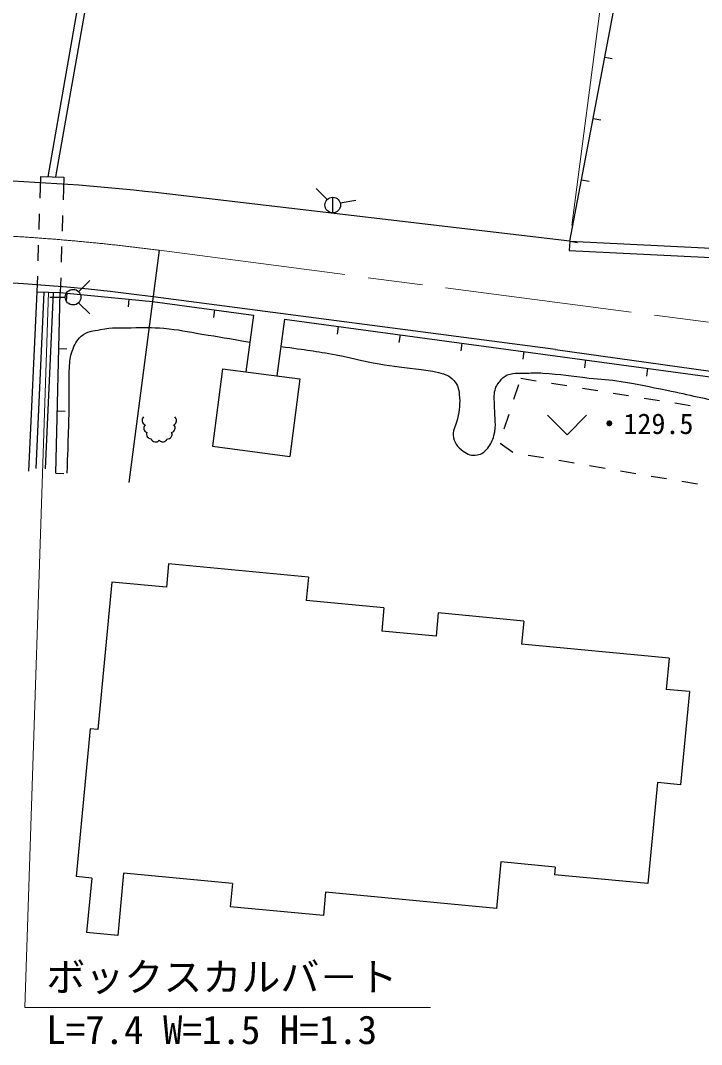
# Model space of a CAD drawing. Units: millimetres, scale not verified. Extents: x 40000 to 680000, y 20000 to 380000.
# Drawn here: x 215606 to 259242, y 251359 to 316964 of the extents above; entities that cross this region are included whole.
import ezdxf
from ezdxf.enums import TextEntityAlignment as Align

# ---------------------------------------------------------------- set-up
doc = ezdxf.new("R2010")
doc.units = ezdxf.units.MM
doc.header["$LTSCALE"] = 1000
doc.linetypes.add('CHAIN', pattern=[18.5, 12, -1.5, 3.5, -1.5])
for name, color, linetype, lineweight in [('M-BGD', 7, 'Continuous', 25), ('M-BMK', 2, 'CHAIN', 13), ('M-STR-HTXT', 7, 'Continuous', 13)]:
    doc.layers.add(name, color=color, linetype=linetype, lineweight=lineweight)
doc.styles.add('ＭＳ ゴシック', font='')
doc.styles.get('ＭＳ ゴシック').set_extended_font_data('MS Gothic')

msp = doc.modelspace()

# ---------------------------------------------------------------- linework, layer by layer
at = {"layer": 'M-BGD'}
for p, q in [((250798, 302828), (257286, 337005)), ((217377, 306953), (219435, 318703)), ((217882, 306938), (219927, 318618)), ((253036, 314618), (253527, 314524)), ((252290, 310688), (252781, 310595)), ((216880, 306968), (216837, 305572)), ((216880, 306968), (218379, 306923)), ((218379, 306923), (218335, 305476)), ((251544, 306758), (252035, 306665)), ((250798, 302828), (224973, 305859)), ((235257, 305489), (234550, 306196)), ((235616, 304640), (235616, 305640)), ((236098, 305273), (237083, 305442)), ((216807, 304572), (216777, 303573)), ((218305, 304476), (218275, 303477)), ((216747, 302573), (216717, 301574)), ((218245, 302477), (218215, 301478)), ((250798, 302828), (250768, 302229)), ((250798, 302828), (251289, 302735)), ((250798, 302828), (263825, 302185)), ((224499, 302240), (222549, 287368)), ((250768, 302229), (263782, 301586)), ((216687, 300574), (216656, 299573)), ((218184, 300478), (218156, 299527)), ((220040, 300298), (219333, 299590)), ((216656, 299573), (216126, 288096)), ((217106, 299559), (216585, 288272)), ((216656, 299573), (218156, 299527)), ((217706, 299541), (217184, 288244)), ((217479, 299237), (218479, 299237)), ((217874, 287953), (218156, 299527)), ((218156, 299527), (224070, 298968)), ((218576, 299488), (218529, 298990)), ((249888, 295887), (224109, 299266)), ((219333, 298883), (220040, 298176)), ((222558, 299111), (222511, 298614)), ((224070, 298968), (224003, 298473)), ((224070, 298968), (230537, 298094)), ((228034, 298433), (227967, 297937)), ((230537, 298094), (230045, 294458)), ((232519, 297826), (232027, 294190)), ((232519, 297826), (277143, 291793)), ((235962, 297361), (235895, 296865)), ((239925, 296825), (239858, 296329)), ((218069, 295950), (218569, 295938)), ((243889, 296289), (243822, 295793)), ((249888, 295887), (262764, 294094)), ((247853, 295753), (247786, 295257)), ((228557, 294649), (227907, 289691)), ((228557, 294649), (233515, 293999)), ((251817, 295217), (251750, 294721)), ((255781, 294681), (255714, 294186)), ((233515, 293999), (232865, 289041)), ((247660, 294045), (248648, 293886)), ((247221, 292695), (247531, 293646)), ((249635, 293728), (250622, 293569)), ((251610, 293411), (252597, 293253)), ((253585, 293094), (254572, 292936)), ((255559, 292777), (256547, 292619)), ((217972, 291952), (218471, 291939)), ((257534, 292460), (258521, 292302)), ((246603, 290793), (246912, 291744)), ((249375, 291676), (250625, 290426)), ((251875, 291676), (250625, 290426)), ((227907, 289691), (232865, 289041)), ((247147, 289278), (246330, 289854)), ((249117, 288936), (248131, 289104)), ((251088, 288600), (250103, 288768)), ((253060, 288264), (252074, 288432)), ((255031, 287927), (254046, 288096)), ((217874, 287953), (218374, 287941)), ((257003, 287591), (256017, 287759)), ((258974, 287255), (257989, 287423)), ((225094, 282152), (224952, 280658)), ((234054, 281303), (225094, 282152)), ((221468, 280988), (220572, 271531)), ((224952, 280658), (221468, 280988)), ((234054, 281303), (233912, 279810)), ((238890, 279338), (233912, 279810)), ((238890, 279338), (238749, 277845)), ((242374, 279009), (242233, 277515)), ((247850, 278490), (242374, 279009)), ((247850, 278490), (247708, 276997)), ((242233, 277515), (238749, 277845)), ((257166, 276101), (247708, 276997)), ((257166, 276101), (256978, 274110)), ((258471, 273969), (256978, 274110)), ((258471, 273969), (257905, 267995)), ((220074, 271578), (219179, 262120)), ((220572, 271531), (220074, 271578)), ((256412, 268137), (255799, 261666)), ((257905, 267995), (256412, 268137)), ((246389, 263059), (246106, 260072)), ((249873, 262729), (246389, 263059)), ((249873, 262729), (249826, 262231)), ((220174, 262026), (219179, 262120)), ((220174, 262026), (219844, 258541)), ((222213, 262335), (221836, 258353)), ((229181, 261675), (222213, 262335)), ((255799, 261666), (249826, 262231)), ((229181, 261675), (229040, 260182)), ((235155, 261109), (235013, 259616)), ((246106, 260072), (235155, 261109)), ((235013, 259616), (229040, 260182)), ((221836, 258353), (219844, 258541))]:
    msp.add_line(p, q, dxfattribs=at)
for centre in [(235616, 305140), (218979, 299237)]:
    msp.add_circle(centre, 500, dxfattribs=at)
for centre, radius, start, end in [((208734, 167642), 139167, 83.29924, 87.94853), ((206957, 168385), 132000, 82.53392, 101.84331), ((223695, 291348), 300, 131.69646, 250.31174), ((225310, 291336), 300, 295.5816, 51.83622), ((223808, 290854), 300, 135.42173, 248.97879), ((225216, 290865), 300, 284.47614, 41.84201), ((223981, 290469), 300, 159.44719, 269.02338), ((224262, 290260), 300, 197.56364, 321.14954), ((224720, 290270), 300, 221.4806, 335.92433), ((225020, 290447), 300, 265.11616, 25.19228)]:
    msp.add_arc(centre, radius, start, end, dxfattribs=at)
for points, knots in [([(218598, 287961), (218681, 290387), (218714, 291014), (218734, 292972), (218741, 293655), (218698, 294039), (218744, 294720), (218772, 295142), (218765, 295395), (218918, 295789), (219077, 296195), (219173, 296453), (219501, 296740), (219887, 297079), (220242, 297063), (220744, 297168), (221496, 297324), (221939, 297264), (222706, 297284), (223521, 297306), (223981, 297309), (224794, 297245), (225750, 297170), (226275, 297027), (227222, 296876), (228427, 296686), (228809, 296618), (230302, 296359)], [0, 0, 0, 0, 1, 1, 1, 2, 2, 2, 3, 3, 3, 4, 4, 4, 5, 5, 5, 6, 6, 6, 7, 7, 7, 8, 8, 8, 9, 9, 9, 9]), ([(232283, 296083), (233989, 295852), (234457, 295801), (235836, 295536), (236766, 295358), (237276, 295206), (238206, 295031), (239261, 294833), (239864, 294799), (240926, 294643), (241427, 294569), (241717, 294576), (242207, 294448), (242694, 294322), (243048, 294288), (243373, 293905), (243615, 293619), (243683, 293384), (243723, 293011), (243787, 292397), (243719, 292042), (243608, 291434), (243533, 291025), (243310, 290819), (243338, 290404), (243371, 289932), (243598, 289658), (243976, 289373), (244262, 289158), (244506, 289067), (244859, 289128), (245173, 289183), (245343, 289323), (245546, 289570), (245769, 289841), (245846, 290040), (245939, 290379), (246122, 291054), (245977, 291470), (245988, 292170), (245993, 292563), (245917, 292789), (245988, 293176), (246041, 293471), (246140, 293631), (246331, 293863), (246483, 294046), (246572, 294177), (246797, 294255), (247306, 294433), (247632, 294364), (248171, 294378), (248525, 294387), (248725, 294401), (249078, 294378), (250237, 294301), (250880, 294183), (252034, 294059), (252839, 293972), (253295, 293959), (254095, 293838), (255243, 293665), (255875, 293498), (257014, 293274), (258544, 292972), (259386, 292723), (260927, 292489), (261811, 292355), (262318, 292374), (263208, 292293), (264301, 292192), (264911, 292115), (266005, 292023), (267350, 291909), (268104, 291851), (269451, 291777), (270275, 291733), (270751, 291857), (271561, 291704), (272420, 291541), (272899, 291416), (273720, 291115), (274123, 290968), (274391, 290942), (274725, 290674), (275259, 290246), (275563, 289949), (275842, 289324), (276170, 288589), (275926, 288068), (275891, 287264), (275848, 286302), (275932, 285730), (275645, 284811), (275482, 284287), (275399, 283964), (275057, 283535), (274435, 282756), (273896, 282497), (273217, 281769), (272808, 281331), (272630, 281042), (272236, 280591), (272012, 280336), (271799, 280257), (271647, 279954), (271449, 279560), (271528, 279250), (271647, 278825), (271732, 278520), (271801, 278383), (271990, 278089)], [0, 0, 0, 0, 1, 1, 1, 2, 2, 2, 3, 3, 3, 4, 4, 4, 5, 5, 5, 6, 6, 6, 7, 7, 7, 8, 8, 8, 9, 9, 9, 10, 10, 10, 11, 11, 11, 12, 12, 12, 13, 13, 13, 14, 14, 14, 15, 15, 15, 16, 16, 16, 17, 17, 17, 18, 18, 18, 19, 19, 19, 20, 20, 20, 21, 21, 21, 22, 22, 22, 23, 23, 23, 24, 24, 24, 25, 25, 25, 26, 26, 26, 27, 27, 27, 28, 28, 28, 29, 29, 29, 30, 30, 30, 31, 31, 31, 32, 32, 32, 33, 33, 33, 34, 34, 34, 35, 35, 35, 36, 36, 36, 37, 37, 37, 37])]:
    msp.add_open_spline(points, degree=3, knots=knots, dxfattribs=at)
at = {"layer": 'M-BMK'}
msp.add_line((224499, 302240), (262424, 297270), dxfattribs=at)
msp.add_arc((206957, 168385), 135000, 82.53392, 101.84477, dxfattribs=at)
at = {"layer": 'M-STR-HTXT'}
for p, q in [((250928, 303820), (254970, 334661)), ((215883, 253722), (217406, 299550)), ((215883, 253722), (241883, 253722))]:
    msp.add_line(p, q, dxfattribs=at)

# ---------------------------------------------------------------- texts
at = {"layer": 'M-BGD', "style": 'ＭＳ ゴシック'}
msp.add_text('・129.5', height=1320, dxfattribs=at).set_placement((252435, 291130), align=Align.MIDDLE_LEFT)
at = {"layer": 'M-STR-HTXT', "style": 'ＭＳ ゴシック'}
msp.add_text('ボックスカルバ－ト', height=1833, dxfattribs=at).set_placement((217258, 254222), align=Align.BOTTOM_LEFT)
msp.add_text('L=7.4 W=1.5 H=1.3', height=1833, dxfattribs=at).set_placement((217258, 253222), align=Align.TOP_LEFT)

doc.saveas('drawing.dxf')
